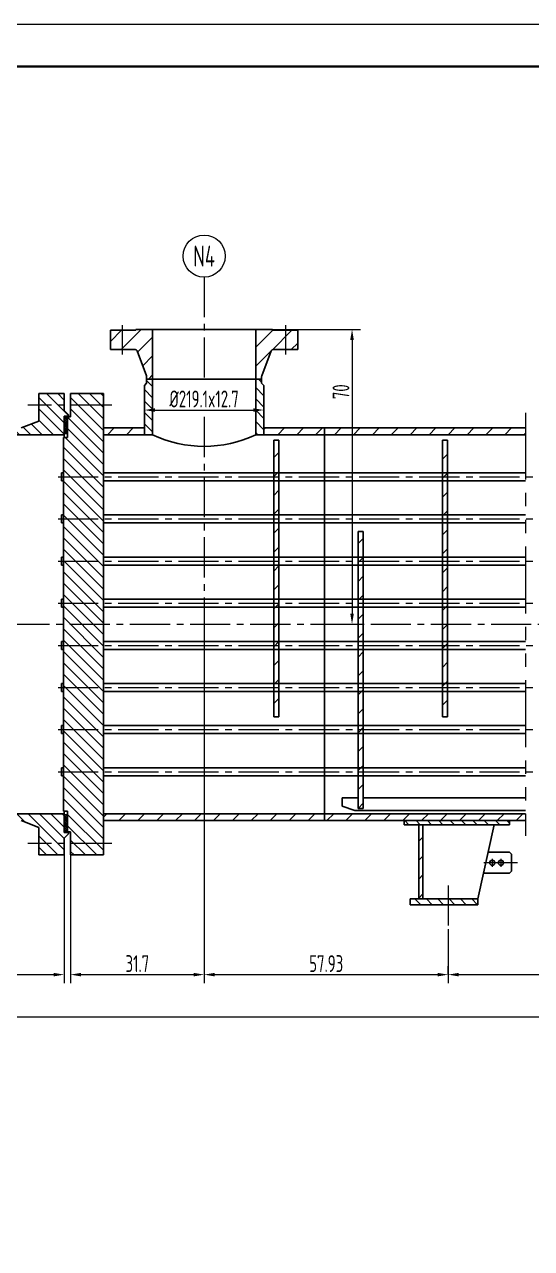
# Model space of a CAD drawing. Header units: millimetres. Extents: x 5765 to 6606, y -201 to 393.
# Drawn here: x 5934.9 to 6055.2, y 102.9 to 393.4 of the extents above; entities that cross this region are included whole.
import ezdxf
from ezdxf.enums import TextEntityAlignment as Align

# ---------------------------------------------------------------- set-up
doc = ezdxf.new("R2010")
doc.units = ezdxf.units.MM
doc.linetypes.add('CENTER2', pattern=[28.575, 19.05, -3.175, 3.175, -3.175])
doc.linetypes.add('PHANTOM2', pattern=[31.75, 15.875, -3.175, 3.175, -3.175, 3.175, -3.175])
for name, color, linetype, lineweight in [('1粗实线', 7, 'Continuous', 35), ('2细实线', 3, 'Continuous', 13), ('3中心线', 1, 'CENTER2', 13), ('5双点划线', 2, 'PHANTOM2', 13), ('6剖面线', 6, 'Continuous', 13), ('7文本', 2, 'Continuous', 13), ('8标注', 3, 'Continuous', 13), ('9图表', 4, 'Continuous', 13)]:
    doc.layers.add(name, color=color, linetype=linetype, lineweight=lineweight)
doc.styles.add('lanpec', font='bpec_e.shx', dxfattribs={"width": 0.75, "bigfont": 'hztxt.shx'})
doc.styles.add('lanpec-dim', font='bpec_e.shx', dxfattribs={"width": 0.75})
doc.dimstyles.new('lanpec', dxfattribs={"dimtxt": 4, "dimasz": 2.5, "dimexe": 2, "dimexo": 0, "dimtad": 1, "dimdsep": 46, "dimtxsty": 'lanpec-dim', "dimcen": 2.5, "dimclrd": 256, "dimclre": 256, "dimclrt": 256, "dimazin": 0, "dimtfac": 1, "dimtmove": 0, "dimatfit": 3, "dimfxl": 1, "dimlwd": -1, "dimlwe": -1, "dimarcsym": 0})
doc.dimstyles.new('lanpec$0', dxfattribs={"dimscale": 10, "dimtxt": 4, "dimasz": 2.5, "dimexe": 2, "dimexo": 0, "dimtad": 1, "dimdec": 1, "dimdsep": 46, "dimtxsty": 'lanpec-dim', "dimcen": 0.09, "dimclrd": 256, "dimclre": 256, "dimclrt": 256, "dimadec": 1, "dimazin": 0, "dimtfac": 0.707, "dimtdec": 1, "dimtmove": 0, "dimatfit": 3, "dimfxl": 1, "dimarcsym": 0})
pattern_1 = [(45, (5997.6317, 1237.1623), (-2.245064, 2.245064), [])]
pattern_2 = [(135, (4759.8655, 1229.9422), (-1.3470384, -1.3470384), [])]

# ---------------------------------------------------------------- blocks, each defined once
blk = doc.blocks.new('A1')
at = {"layer": '1粗实线'}
blk.add_lwpolyline([(-816, 10), (-10, 10), (-10, 584), (-816, 584)], close=True, dxfattribs=at)
at = {"layer": '9图表'}
blk.add_lwpolyline([(-841, 0), (0, 0), (0, 594), (-841, 594)], close=True, dxfattribs=at)
blk = doc.blocks.new('*D63')
at = {"layer": '8标注', "transparency": 16777216}
for p, q in [((5963.32, 301.93), (5963.32, 303.93)), ((5991.69, 300.59), (5991.69, 303.93)), ((5965.82, 301.93), (5989.19, 301.93))]:
    blk.add_line(p, q, dxfattribs=at)
for points in [[(5965.82, 302.35), (5965.82, 301.51), (5963.32, 301.93)], [(5989.19, 302.35), (5989.19, 301.51), (5991.69, 301.93)]]:
    blk.add_solid(points, dxfattribs=at)
at = {"layer": 'Defpoints', "color": 0, "transparency": 16777216}
for p in [(5963.32, 301.93), (5991.69, 301.93), (5991.69, 300.59)]:
    blk.add_point(p, dxfattribs=at)
at = {"layer": '8标注', "transparency": 16777216, "insert": (5977.5, 304.56), "char_height": 4, "attachment_point": 5, "style": 'lanpec-dim'}
blk.add_mtext('%%C219.1x12.7', dxfattribs=at)
blk = doc.blocks.new('管口号')
at = {"layer": '2细实线'}
blk.add_circle((0, 5), 5, dxfattribs=at)
at = {"layer": '7文本', "style": 'lanpec', "width": 0.75}
blk.add_attdef('N', text='', height=5, dxfattribs=at).set_placement((0, 5), align=Align.MIDDLE_CENTER)
blk = doc.blocks.new('*D64')
at = {"layer": '8标注', "transparency": 16777216}
for p, q in [((5944.3, 196.33), (5944.3, 165.92)), ((5904.8, 174), (5904.8, 165.92)), ((5907.3, 167.92), (5941.8, 167.92))]:
    blk.add_line(p, q, dxfattribs=at)
for points in [[(5907.3, 168.34), (5907.3, 167.5), (5904.8, 167.92)], [(5941.8, 168.34), (5941.8, 167.5), (5944.3, 167.92)]]:
    blk.add_solid(points, dxfattribs=at)
at = {"layer": 'Defpoints', "color": 0, "transparency": 16777216}
for p in [(5944.3, 196.33), (5904.8, 174), (5944.3, 167.92)]:
    blk.add_point(p, dxfattribs=at)
at = {"layer": '8标注', "transparency": 16777216, "insert": (5924.55, 170.54), "char_height": 4, "attachment_point": 5, "style": 'lanpec-dim'}
blk.add_mtext('39.5', dxfattribs=at)
blk = doc.blocks.new('*D65')
at = {"layer": '8标注', "transparency": 16777216}
for p, q in [((5853.2, 251.08), (5853.2, 155.87)), ((6358.29, 251.08), (6358.29, 155.87)), ((5855.7, 157.87), (6355.79, 157.87))]:
    blk.add_line(p, q, dxfattribs=at)
for points in [[(5855.7, 158.29), (5855.7, 157.45), (5853.2, 157.87)], [(6355.79, 158.29), (6355.79, 157.45), (6358.29, 157.87)]]:
    blk.add_solid(points, dxfattribs=at)
at = {"layer": 'Defpoints', "color": 0, "transparency": 16777216}
for p in [(5853.2, 251.08), (6358.29, 251.08), (6358.29, 157.87)]:
    blk.add_point(p, dxfattribs=at)
at = {"layer": '8标注', "transparency": 16777216, "insert": (6105.75, 160.49), "char_height": 4, "attachment_point": 5, "style": 'lanpec-dim'}
blk.add_mtext('505.09', dxfattribs=at)
blk = doc.blocks.new('*D47')
at = {"layer": '8标注', "transparency": 16777216}
for p, q in [((6176.06, 176.92), (6176.06, 165.92)), ((6035.43, 167.92), (6035.43, 169.92)), ((6037.93, 167.92), (6173.56, 167.92))]:
    blk.add_line(p, q, dxfattribs=at)
for points in [[(6037.93, 168.34), (6037.93, 167.5), (6035.43, 167.92)], [(6173.56, 168.34), (6173.56, 167.5), (6176.06, 167.92)]]:
    blk.add_solid(points, dxfattribs=at)
at = {"layer": 'Defpoints', "color": 0, "transparency": 16777216}
for p in [(6176.06, 176.92), (6035.43, 167.92), (6176.06, 167.92)]:
    blk.add_point(p, dxfattribs=at)
at = {"layer": '8标注', "transparency": 16777216, "insert": (6105.75, 170.54), "char_height": 4, "attachment_point": 5, "style": 'lanpec-dim'}
blk.add_mtext('140.63', dxfattribs=at)
blk = doc.blocks.new('*D48')
at = {"layer": '8标注', "transparency": 16777216}
for p, q in [((5977.5, 251.08), (5977.5, 165.92)), ((5945.8, 196.33), (5945.8, 165.92)), ((5948.3, 167.92), (5975, 167.92))]:
    blk.add_line(p, q, dxfattribs=at)
for points in [[(5948.3, 168.34), (5948.3, 167.5), (5945.8, 167.92)], [(5975, 168.34), (5975, 167.5), (5977.5, 167.92)]]:
    blk.add_solid(points, dxfattribs=at)
at = {"layer": 'Defpoints', "color": 0, "transparency": 16777216}
for p in [(5977.5, 251.08), (5945.8, 196.33), (5977.5, 167.92)]:
    blk.add_point(p, dxfattribs=at)
at = {"layer": '8标注', "transparency": 16777216, "insert": (5961.65, 170.54), "char_height": 4, "attachment_point": 5, "style": 'lanpec-dim'}
blk.add_mtext('31.7', dxfattribs=at)
blk = doc.blocks.new('*D51')
at = {"layer": '8标注', "transparency": 16777216}
for p, q in [((6035.43, 178.74), (6035.43, 165.92)), ((5977.5, 177.04), (5977.5, 165.92)), ((5980, 167.92), (6032.93, 167.92))]:
    blk.add_line(p, q, dxfattribs=at)
for points in [[(5980, 168.34), (5980, 167.5), (5977.5, 167.92)], [(6032.93, 168.34), (6032.93, 167.5), (6035.43, 167.92)]]:
    blk.add_solid(points, dxfattribs=at)
at = {"layer": 'Defpoints', "color": 0, "transparency": 16777216}
for p in [(6035.43, 178.74), (5977.5, 177.04), (6035.43, 167.92)]:
    blk.add_point(p, dxfattribs=at)
at = {"layer": '8标注', "transparency": 16777216, "insert": (6006.47, 170.54), "char_height": 4, "attachment_point": 5, "style": 'lanpec-dim'}
blk.add_mtext('57.93', dxfattribs=at)
blk = doc.blocks.new('*D54')
at = {"layer": '8标注', "transparency": 16777216}
for p, q in [((5993.69, 321.08), (6014.6, 321.08)), ((6012.6, 318.58), (6012.6, 253.58)), ((6006.66, 251.08), (6014.6, 251.08))]:
    blk.add_line(p, q, dxfattribs=at)
for points in [[(6012.18, 318.58), (6013.02, 318.58), (6012.6, 321.08)], [(6012.18, 253.58), (6013.02, 253.58), (6012.6, 251.08)]]:
    blk.add_solid(points, dxfattribs=at)
at = {"layer": 'Defpoints', "color": 0, "transparency": 16777216}
for p in [(5993.69, 321.08), (6006.66, 251.08), (6012.6, 251.08)]:
    blk.add_point(p, dxfattribs=at)
at = {"layer": '8标注', "transparency": 16777216, "insert": (6009.98, 306.26), "char_height": 4, "attachment_point": 5, "rotation": 90, "style": 'lanpec-dim'}
blk.add_mtext('70', dxfattribs=at)

msp = doc.modelspace()

# ---------------------------------------------------------------- hatches: boundary and pattern name
at = {"layer": '6剖面线'}
h = msp.add_hatch(dxfattribs=at)
h.set_pattern_fill('ANSI31', color=256, style=0)
h.set_pattern_definition([(45, (5996.243, 318.812), (-2.24506, 2.24506), [])])
h.paths.add_polyline_path([(5996.873, 320.879), (5995.373, 320.879), (5995.373, 316.269), (5996.873, 316.269)])
h.paths.add_polyline_path([(5998.373, 320.879), (5996.873, 320.879), (5996.873, 316.269), (5998.373, 316.269)])
h.paths.add_polyline_path([(5995.373, 320.879), (5993.693, 320.879), (5993.693, 321.079), (5989.753, 321.079), (5989.753, 309.279), (5991.153, 309.279), (5991.153, 309.887, -0.09138), (5991.186, 310.065), (5993.43, 315.947, -0.3110597), (5993.897, 316.269), (5995.373, 316.269)])
h.paths.add_polyline_path([(5999.753, 320.879), (5998.373, 320.879), (5998.373, 316.269), (5999.753, 316.269)])
h.paths.add_polyline_path([(5965.253, 321.079), (5961.313, 321.079), (5961.313, 320.879), (5958.133, 320.879), (5958.133, 316.269), (5961.108, 316.269, -0.3110597), (5961.576, 315.947), (5963.82, 310.065, -0.09138), (5963.853, 309.887), (5963.853, 309.279), (5965.253, 309.279)])
h.paths.add_polyline_path([(5958.133, 320.879), (5955.253, 320.879), (5955.253, 316.269), (5958.133, 316.269)])
h = msp.add_hatch(dxfattribs=at)
h.set_pattern_fill('ANSI31', color=256, scale=0.6, angle=90, style=0)
h.set_pattern_definition([(135, (5963.6134, 306.4698), (-1.34704, -1.34704), [])])
h.paths.add_polyline_path([(5963.853, 308.318), (5963.319, 307.784), (5963.319, 296.079), (5963.853, 296.079)])
h.paths.add_polyline_path([(5991.687, 307.784), (5991.153, 308.318), (5991.153, 296.079), (5991.687, 296.079)])
h.paths.add_polyline_path([(5965.253, 309.279), (5963.853, 309.279), (5963.853, 296.079), (5965.253, 296.079)])
h.paths.add_polyline_path([(5991.153, 309.279), (5989.753, 309.279), (5989.753, 296.079), (5991.153, 296.079)])
h = msp.add_hatch(dxfattribs=at)
h.set_pattern_fill('ANSI31', color=256, scale=0.6, angle=90, style=0)
h.set_pattern_definition([(135, (-65366.0116, -31479.6335), (-1.34703842, -1.34703842), [])])
h.paths.add_polyline_path([(5944.303, 303.079), (5944.303, 305.829), (5938.303, 305.829), (5938.303, 303.079)])
h.paths.add_polyline_path([(5938.303, 303.079), (5938.303, 299.279), (5934.103, 297.679), (5929.803, 297.679), (5929.803, 296.079), (5944.303, 296.079), (5944.303, 300.479), (5945.303, 300.479), (5945.303, 300.829), (5944.303, 301.829), (5944.303, 303.079)])
h = msp.add_hatch(dxfattribs=at)
h.set_pattern_fill('ANSI31', color=256, scale=0.6, angle=90, style=0)
h.set_pattern_definition([(135, (737.78, -349.3816), (-1.3470384, -1.3470384), [])])
h.paths.add_polyline_path([(5953.603, 305.829), (5945.803, 305.829), (5945.803, 303.079), (5953.603, 303.079)])
h.paths.add_polyline_path([(5953.603, 297.679), (5953.603, 303.079), (5945.803, 303.079), (5945.803, 300.329), (5945.103, 300.329), (5945.103, 296.329), (5945.103, 295.429), (5944.103, 295.429), (5944.103, 286.079), (5953.603, 286.079)])
h.paths.add_polyline_path([(5953.603, 286.079), (5944.103, 286.079), (5944.103, 276.079), (5953.603, 276.079)])
h.paths.add_polyline_path([(5953.603, 276.079), (5944.103, 276.079), (5944.103, 266.079), (5953.603, 266.079)])
h.paths.add_polyline_path([(5953.603, 266.079), (5944.103, 266.079), (5944.103, 256.079), (5953.603, 256.079)])
h.paths.add_polyline_path([(5953.603, 256.079), (5944.103, 256.079), (5944.103, 251.079), (5953.603, 251.079)])
h.paths.add_polyline_path([(5953.603, 251.079), (5944.103, 251.079), (5944.103, 246.079), (5953.603, 246.079)])
h.paths.add_polyline_path([(5953.603, 246.079), (5944.103, 246.079), (5944.103, 236.079), (5953.603, 236.079)])
h.paths.add_polyline_path([(5953.603, 236.079), (5944.103, 236.079), (5944.103, 226.079), (5953.603, 226.079)])
h.paths.add_polyline_path([(5953.603, 226.079), (5944.103, 226.079), (5944.103, 216.079), (5953.603, 216.079)])
h.paths.add_polyline_path([(5953.603, 216.079), (5944.103, 216.079), (5944.103, 206.729), (5945.103, 206.729), (5945.103, 201.829), (5945.803, 201.829), (5945.803, 199.079), (5953.603, 199.079)])
h.paths.add_polyline_path([(5953.603, 199.079), (5945.803, 199.079), (5945.803, 196.329), (5953.603, 196.329)])
h = msp.add_hatch(dxfattribs=at)
h.set_pattern_fill('ANSI37', color=256, scale=0.1, style=0)
h.set_pattern_definition([(45, (4729.81433, 1229.9422), (-0.2245064, 0.2245064), []), (135, (4729.81433, 1229.9422), (-0.2245064, -0.2245064), [])])
h.paths.add_polyline_path([(5944.303, 296.329), (5945.103, 296.329), (5945.103, 300.329), (5944.303, 300.329)])
h = msp.add_hatch(dxfattribs=at)
h.set_pattern_fill('ANSI31', color=256, style=0)
h.set_pattern_definition(pattern_1)
h.paths.add_polyline_path([(5963.319, 296.079), (5963.319, 297.679), (5953.603, 297.679), (5953.603, 296.079)])
h.paths.add_polyline_path([(6025.05, 297.679), (6025.05, 296.079), (6053.746, 296.079), (6053.746, 297.679)])
h.paths.add_polyline_path([(6025.05, 296.079), (6025.05, 297.679), (5991.687, 297.679), (5991.687, 296.079)])
h = msp.add_hatch(dxfattribs=at)
h.set_pattern_fill('ANSI31', color=256, style=0)
h.set_pattern_definition(pattern_1)
h.paths.add_polyline_path([(5995.257, 294.779), (5994.057, 294.779), (5994.057, 229.079), (5995.257, 229.079)])
h = msp.add_hatch(dxfattribs=at)
h.set_pattern_fill('ANSI31', color=256, style=0)
h.set_pattern_definition(pattern_1)
h.paths.add_polyline_path([(6035.257, 294.779), (6034.057, 294.779), (6034.057, 229.079), (6035.257, 229.079)])
h = msp.add_hatch(dxfattribs=at)
h.set_pattern_fill('ANSI31', color=256, style=0)
h.set_pattern_definition(pattern_1)
h.paths.add_polyline_path([(6015.257, 273.079), (6014.057, 273.079), (6014.057, 207.379), (6015.257, 207.379)])
h = msp.add_hatch(dxfattribs=at)
h.set_pattern_fill('ANSI31', color=256, scale=0.6, angle=90, style=0)
h.set_pattern_definition([(135, (6011.9317, 1237.1623), (-1.3470384, -1.3470384), [])])
h.paths.add_polyline_path([(5929.803, 206.079), (5929.803, 204.479), (5934.103, 204.479), (5938.303, 202.879), (5938.303, 199.079), (5944.303, 199.079), (5944.303, 200.329), (5945.303, 201.329), (5945.303, 201.679), (5944.303, 201.679), (5944.303, 206.079)])
h.paths.add_polyline_path([(5938.303, 199.079), (5938.303, 196.329), (5944.303, 196.329), (5944.303, 199.079)])
h = msp.add_hatch(dxfattribs=at)
h.set_pattern_fill('ANSI37', color=256, scale=0.1, style=0)
h.set_pattern_definition([(315, (-65366.01156, 31981.7919), (-0.224506403, -0.224506403), []), (225, (-65366.01156, 31981.7919), (-0.224506403, 0.224506403), [])])
h.paths.add_polyline_path([(5944.303, 201.829), (5945.103, 201.829), (5945.103, 205.829), (5944.303, 205.829)])
h = msp.add_hatch(dxfattribs=at)
h.set_pattern_fill('ANSI31', color=256, style=0)
h.set_pattern_definition(pattern_1)
h.paths.add_polyline_path([(5975.367, 204.479), (5975.367, 206.079), (5953.603, 206.079), (5953.603, 204.479)])
h.paths.add_polyline_path([(5975.367, 206.079), (5975.367, 204.479), (6053.746, 204.479), (6053.746, 206.079)])
h = msp.add_hatch(dxfattribs=at)
h.set_pattern_fill('ANSI31', color=256, scale=0.6, angle=90, style=0)
h.set_pattern_definition(pattern_2)
h.paths.add_polyline_path([(6049.933, 203.479), (6049.933, 204.479), (6024.933, 204.479), (6024.933, 203.479)])
h = msp.add_hatch(dxfattribs=at)
h.set_pattern_fill('ANSI31', color=256, style=0)
h.set_pattern_definition([(45, (4759.8655, 1229.9422), (-2.245064, 2.245064), [])])
h.paths.add_polyline_path([(6029.433, 203.479), (6028.433, 203.479), (6028.433, 185.879), (6029.433, 185.879)])
h = msp.add_hatch(dxfattribs=at)
h.set_pattern_fill('ANSI31', color=256, scale=0.6, angle=90, style=0)
h.set_pattern_definition(pattern_2)
h.paths.add_polyline_path([(6035.433, 184.479), (6035.433, 185.879), (6026.433, 185.879), (6026.433, 184.479)])
h.paths.add_polyline_path([(6042.433, 184.479), (6042.433, 185.879), (6035.433, 185.879), (6035.433, 184.479)])

# ---------------------------------------------------------------- linework, layer by layer
for p, q in [((5955.253, 316.269), (5955.253, 320.879)), ((5955.253, 320.879), (5961.313, 320.879)), ((5961.313, 320.879), (5961.313, 321.079)), ((5961.313, 321.079), (5993.693, 321.079)), ((5965.253, 296.079), (5965.253, 321.079)), ((5989.753, 296.079), (5989.753, 321.079)), ((5993.693, 320.879), (5993.693, 321.079)), ((5999.753, 320.879), (5993.693, 320.879)), ((5999.753, 316.269), (5999.753, 320.879)), ((5955.253, 316.269), (5961.108, 316.269)), ((5963.82, 310.065), (5961.576, 315.947)), ((5991.186, 310.065), (5993.43, 315.947)), ((5999.753, 316.269), (5993.897, 316.269)), ((5963.853, 308.318), (5963.319, 307.784)), ((5963.853, 309.279), (5963.853, 309.887)), ((5991.153, 309.279), (5963.853, 309.279)), ((5963.853, 309.279), (5963.853, 308.318)), ((5963.853, 309.279), (5963.853, 308.318)), ((5991.153, 309.279), (5991.153, 309.887)), ((5991.153, 309.279), (5991.153, 308.318)), ((5991.153, 309.279), (5991.153, 308.318)), ((5991.153, 308.318), (5991.687, 307.784)), ((5938.303, 305.829), (5938.303, 299.279)), ((5938.303, 305.829), (5944.303, 305.829)), ((5944.303, 305.829), (5944.303, 301.829)), ((5945.803, 300.329), (5945.803, 305.829)), ((5953.603, 305.829), (5945.803, 305.829)), ((5953.603, 305.829), (5953.603, 297.679)), ((5963.319, 307.784), (5963.319, 296.079)), ((5991.687, 307.784), (5991.687, 296.079)), ((5934.103, 297.679), (5938.303, 299.279)), ((5945.303, 300.829), (5944.303, 301.829)), ((5944.303, 300.479), (5944.303, 295.429)), ((5945.303, 300.479), (5944.303, 300.479)), ((5945.103, 300.329), (5945.803, 300.329)), ((5945.103, 300.329), (5945.103, 295.429)), ((5945.103, 300.329), (5945.803, 300.329)), ((5945.303, 300.829), (5945.303, 300.329)), ((5953.603, 297.679), (5953.603, 196.329)), ((5953.603, 297.679), (5963.319, 297.679)), ((5991.687, 297.679), (6025.05, 297.679)), ((6006.07, 297.679), (6006.07, 204.479)), ((6025.05, 297.679), (6053.746, 297.679)), ((5929.803, 296.079), (5944.303, 296.079)), ((5944.103, 295.429), (5945.103, 295.429)), ((5944.103, 295.429), (5944.103, 206.729)), ((5953.603, 296.079), (5965.253, 296.079)), ((5989.753, 296.079), (6024.33, 296.079)), ((5994.057, 294.779), (5994.057, 229.079)), ((5994.057, 294.779), (5995.257, 294.779)), ((5995.257, 294.779), (5995.257, 229.079)), ((6024.33, 296.079), (6053.746, 296.079)), ((6034.057, 294.779), (6034.057, 229.079)), ((6034.057, 294.779), (6035.257, 294.779)), ((6035.257, 294.779), (6035.257, 229.079)), ((5943.653, 287.029), (5944.103, 287.029)), ((5943.653, 287.029), (5943.653, 285.129)), ((5943.653, 285.129), (5944.103, 285.129)), ((5953.603, 287.029), (6053.746, 287.029)), ((5953.603, 285.129), (6053.746, 285.129)), ((5943.653, 277.029), (5944.103, 277.029)), ((5943.653, 277.029), (5943.653, 275.129)), ((5953.603, 277.029), (6053.746, 277.029)), ((5943.653, 275.129), (5944.103, 275.129)), ((5953.603, 275.129), (6053.746, 275.129)), ((6014.057, 207.379), (6014.057, 273.079)), ((6014.057, 273.079), (6015.257, 273.079)), ((6015.257, 207.379), (6015.257, 273.079)), ((5943.653, 267.029), (5944.103, 267.029)), ((5943.653, 267.029), (5943.653, 265.129)), ((5943.653, 265.129), (5944.103, 265.129)), ((5953.603, 267.029), (6053.746, 267.029)), ((5953.603, 265.129), (6053.746, 265.129)), ((5943.653, 257.029), (5944.103, 257.029)), ((5943.653, 257.029), (5943.653, 255.129)), ((5953.603, 257.029), (6053.746, 257.029)), ((5943.653, 255.129), (5944.103, 255.129)), ((5953.603, 255.129), (6053.746, 255.129)), ((5943.653, 247.029), (5944.103, 247.029)), ((5943.653, 245.129), (5943.653, 247.029)), ((5953.603, 247.029), (6053.746, 247.029)), ((5943.653, 245.129), (5944.103, 245.129)), ((5953.603, 245.129), (6053.746, 245.129)), ((5943.653, 237.029), (5944.103, 237.029)), ((5943.653, 235.129), (5943.653, 237.029)), ((5953.603, 237.029), (6053.746, 237.029)), ((5943.653, 235.129), (5944.103, 235.129)), ((5953.603, 235.129), (6053.746, 235.129)), ((5943.653, 227.029), (5944.103, 227.029)), ((5943.653, 225.129), (5943.653, 227.029)), ((5953.603, 227.029), (6053.746, 227.029)), ((5995.257, 229.079), (5994.057, 229.079)), ((6035.257, 229.079), (6034.057, 229.079)), ((5943.653, 225.129), (5944.103, 225.129)), ((5953.603, 225.129), (6053.746, 225.129)), ((5943.653, 217.029), (5944.103, 217.029)), ((5943.653, 215.129), (5943.653, 217.029)), ((5943.653, 215.129), (5944.103, 215.129)), ((5953.603, 217.029), (6053.746, 217.029)), ((5953.603, 215.129), (6053.746, 215.129)), ((6010.257, 209.879), (6014.057, 209.879)), ((6014.057, 209.879), (6010.257, 209.879)), ((6010.257, 209.879), (6010.257, 207.879)), ((6015.257, 209.879), (6053.746, 209.879)), ((5944.103, 206.729), (5945.103, 206.729)), ((5944.303, 201.679), (5944.303, 206.729)), ((5945.103, 201.829), (5945.103, 206.729)), ((6010.257, 207.879), (6013.257, 206.879)), ((6013.257, 206.879), (6053.746, 206.879)), ((6014.057, 207.379), (6015.257, 207.379)), ((5929.803, 206.079), (5944.303, 206.079)), ((5934.103, 204.479), (5938.303, 202.879)), ((5953.603, 206.079), (5976.087, 206.079)), ((5953.603, 204.479), (5975.367, 204.479)), ((5975.367, 204.479), (6053.746, 204.479)), ((5976.087, 206.079), (6053.746, 206.079)), ((6024.933, 203.479), (6024.933, 204.479)), ((6049.933, 203.479), (6024.933, 203.479)), ((6028.433, 185.879), (6028.433, 203.479)), ((6029.433, 185.879), (6029.433, 203.479)), ((6042.433, 185.879), (6046.325, 203.479)), ((6049.933, 203.479), (6049.933, 204.479)), ((5938.303, 202.879), (5938.303, 196.329)), ((5945.303, 201.679), (5944.303, 201.679)), ((5945.303, 201.329), (5944.303, 200.329)), ((5945.103, 201.829), (5945.803, 201.829)), ((5945.103, 201.829), (5945.803, 201.829)), ((5945.303, 201.329), (5945.303, 201.829)), ((5945.803, 201.829), (5945.803, 196.329)), ((5944.303, 196.329), (5944.303, 200.329)), ((5938.303, 196.329), (5944.303, 196.329)), ((5953.603, 196.329), (5945.803, 196.329)), ((6026.433, 185.879), (6042.433, 185.879)), ((6026.433, 185.879), (6026.433, 184.479)), ((6026.433, 184.479), (6042.433, 184.479)), ((6026.433, 184.479), (6042.433, 184.479)), ((6042.433, 185.879), (6042.433, 184.479))]:
    msp.add_line(p, q)
at = {"ltscale": 2}
for p, q in [((6044.888, 196.979), (6049.933, 196.979)), ((6050.433, 196.479), (6049.933, 196.979)), ((6050.433, 196.479), (6050.433, 192.479)), ((6049.933, 191.979), (6043.782, 191.979)), ((6050.433, 192.479), (6049.933, 191.979))]:
    msp.add_line(p, q, dxfattribs=at)
for points in [[(5945.103, 300.329), (5944.303, 300.329), (5944.303, 296.329), (5945.103, 296.329), (5945.103, 300.329)], [(5945.103, 201.829), (5944.303, 201.829), (5944.303, 205.829), (5945.103, 205.829), (5945.103, 201.829)]]:
    msp.add_lwpolyline(points)
at = {"ltscale": 3}
for centre in [(6045.883, 194.479), (6047.933, 194.479)]:
    msp.add_circle(centre, 0.6, dxfattribs=at)
for centre, radius, start, end in [((5961.108, 315.769), 0.5, 20.88476, 90), ((5993.897, 315.769), 0.5, 90, 159.11524), ((5963.353, 309.887), 0.5, 0, 20.88476), ((5991.653, 309.887), 0.5, 159.11524, 180), ((5977.503, 321.78), 28.471, 244.51564, 295.48436)]:
    msp.add_arc(centre, radius, start, end)
at = {"layer": '3中心线', "ltscale": 0.5}
for p, q in [((5977.503, 333.468), (5977.503, 308.284)), ((5958.133, 315.079), (5958.133, 322.069)), ((5996.873, 315.079), (5996.873, 322.069)), ((5955.57, 303.079), (5935.632, 303.079)), ((5977.503, 300.304), (5977.503, 251.079)), ((5942.833, 286.079), (6267.844, 286.079)), ((5942.833, 276.079), (6267.844, 276.079)), ((5942.833, 266.079), (6267.844, 266.079)), ((5942.833, 256.079), (6158.531, 256.079)), ((5931.31, 251.079), (6158.531, 251.079)), ((5942.833, 246.079), (6158.531, 246.079)), ((5942.833, 236.079), (6267.844, 236.079)), ((5942.833, 226.079), (6267.844, 226.079)), ((5942.833, 216.079), (6267.844, 216.079)), ((5955.57, 199.079), (5935.632, 199.079)), ((6045.883, 195.443), (6045.883, 193.516)), ((6047.933, 195.443), (6047.933, 193.516)), ((6051.877, 194.479), (6043.843, 194.479)), ((6035.433, 189.112), (6035.433, 178.363))]:
    msp.add_line(p, q, dxfattribs=at)
at = {"layer": '5双点划线'}
msp.add_line((6053.746, 301.301), (6053.746, 200.857), dxfattribs=at)

# ---------------------------------------------------------------- block references
at = {"layer": '2细实线'}
msp.add_blockref('A1', (6606.028, -200.559), dxfattribs=at)
at = {"layer": '8标注'}
msp.add_blockref('管口号', (5977.503, 333.468), dxfattribs=at).add_auto_attribs({'N': 'N4'})

# ---------------------------------------------------------------- dimensions: what is measured, and where the dimension line sits
dim = msp.add_linear_dim(base=(6012.6, 251.079), p1=(5993.693, 321.079), p2=(6006.657, 251.079), angle=270, dimstyle='lanpec$0', override={"dimscale": 1, "dimdec": 2, "dimcen": 2.5, "dimadec": 2, "dimtfac": 1, "dimtdec": 2, "dimlwd": 65535, "dimlwe": 65535}, dxfattribs=at)
dim.commit()
dim.dimension.update_dxf_attribs({"geometry": '*D54', "text_midpoint": (6012.6, 306.258), "dimtype": 160})
dim = msp.add_linear_dim(base=(5991.687, 301.93), p1=(5963.319, 301.93), p2=(5991.687, 300.595), text='%%C219.1x12.7', dimstyle='lanpec', dxfattribs=at)
dim.commit()
dim.dimension.update_dxf_attribs({"geometry": '*D63', "text_midpoint": (5977.503, 304.555)})
for base, p1, p2, picture, middle in [((6358.294, 157.868), (5853.203, 251.079), (6358.294, 251.079), '*D65', (6105.748, 160.493)), ((5977.503, 167.918), (5945.803, 196.329), (5977.503, 251.079), '*D48', (5961.653, 170.543)), ((5944.303, 167.918), (5904.803, 173.998), (5944.303, 196.329), '*D64', (5924.553, 170.543)), ((6035.433, 167.918), (5977.503, 177.043), (6035.433, 178.743), '*D51', (6006.468, 170.543)), ((6176.063, 167.918), (6035.433, 167.918), (6176.063, 176.921), '*D47', (6105.748, 170.543))]:
    dim = msp.add_linear_dim(base=base, p1=p1, p2=p2, dimstyle='lanpec$0', override={"dimscale": 1, "dimdec": 2, "dimcen": 2.5, "dimadec": 2, "dimtfac": 1, "dimtdec": 2, "dimlwd": 65535, "dimlwe": 65535}, dxfattribs=at)
    dim.commit()
    dim.dimension.update_dxf_attribs({"geometry": picture, "text_midpoint": middle})

doc.saveas('drawing.dxf')
